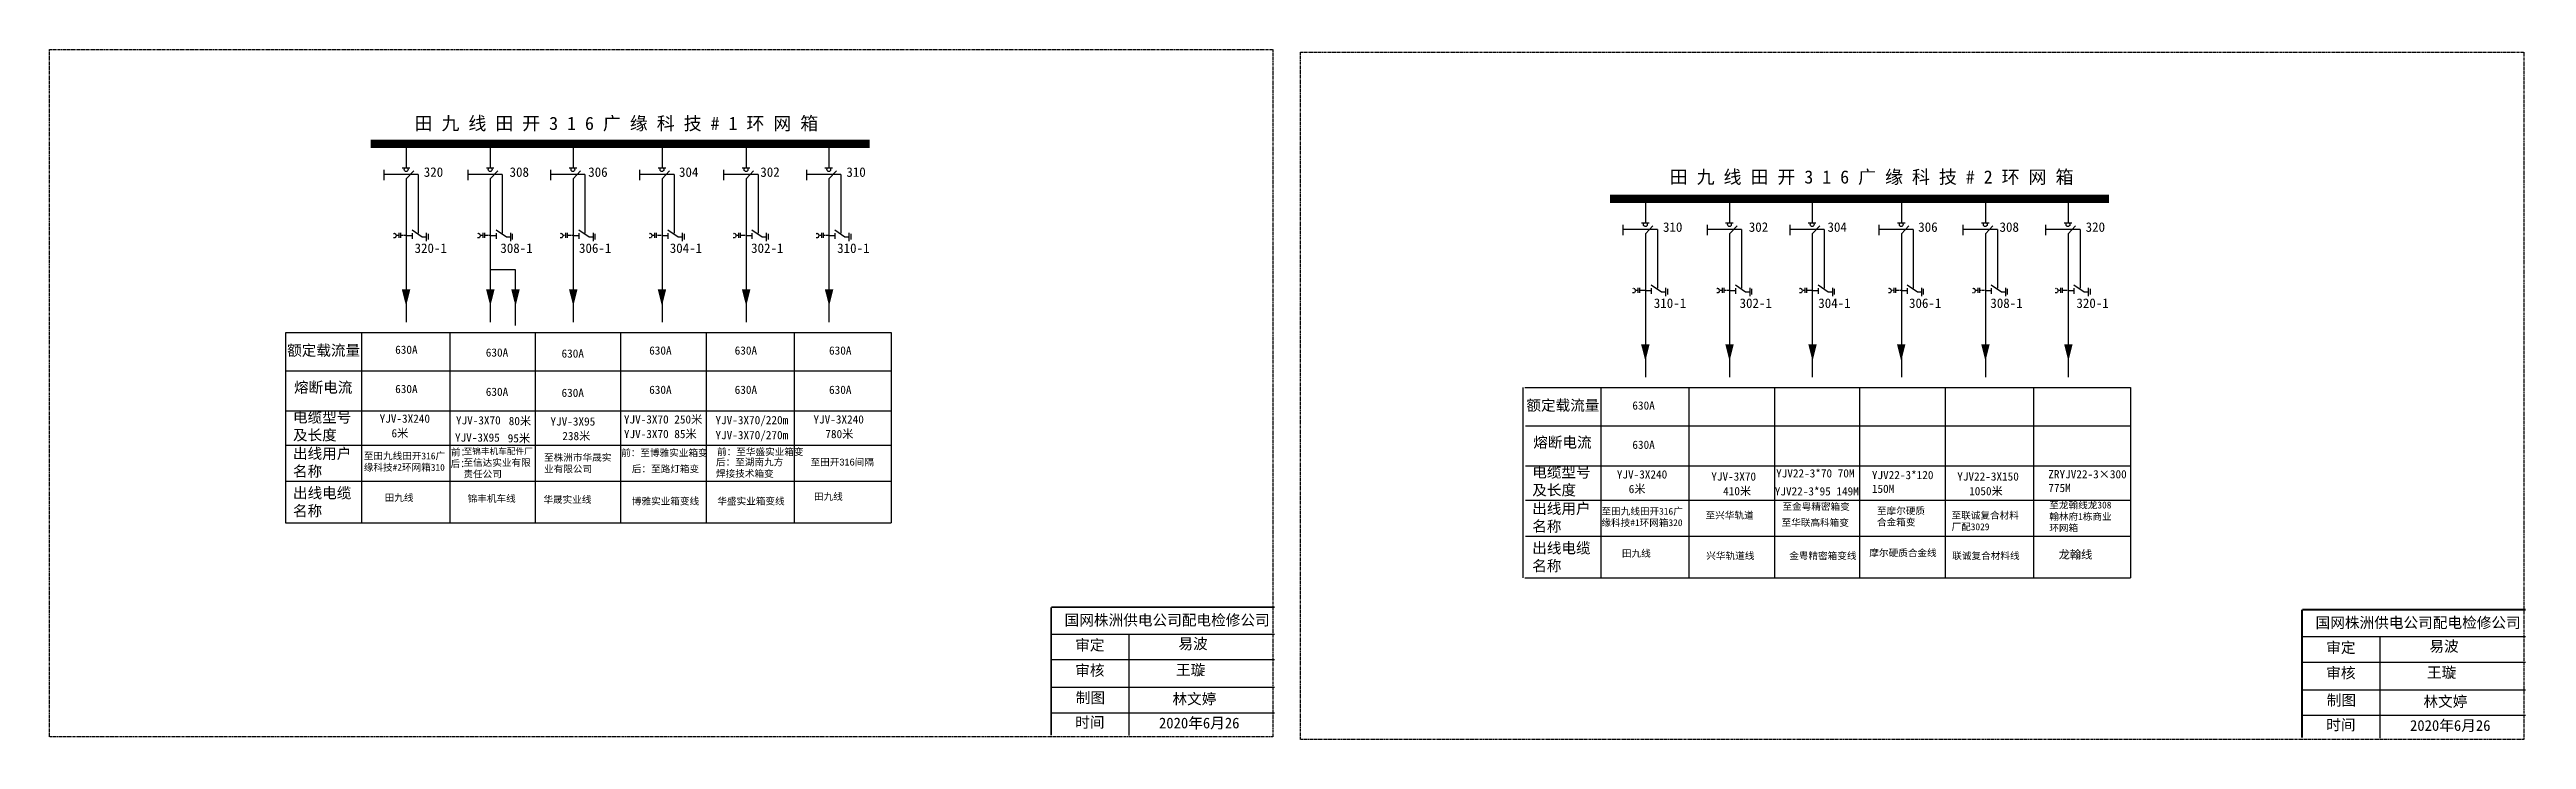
# Model space of a CAD drawing. Extents: x -1550 to -948, y -1559 to -1391.
import ezdxf

# ---------------------------------------------------------------- set-up
doc = ezdxf.new("R2010")
doc.units = 0
doc.header["$LTSCALE"] = 0.774411
doc.linetypes.add('DASHED', pattern=[0.45, 0.3, -0.15])
doc.linetypes.add('HIDDEN', pattern=[0.375, 0.25, -0.125])
doc.layers.get('0').update_dxf_attribs({"linetype": 'CONTINUOUS'})
doc.layers.add('F11', color=7, linetype='CONTINUOUS')
doc.styles.add('HZ', font='')
doc.styles.add('SimSun_txtstyle_5.41_0_0', font='', dxfattribs={"height": 5.414245})
doc.styles.get("Standard").update_dxf_attribs({"font": '', "height": 2.5})
doc.styles.add('STYLE1', font='txt.shx', dxfattribs={"height": 2.6})
doc.styles.add('字体', font='simkai_0.ttf', dxfattribs={"height": 2.5})
doc.styles.add('宋体_txtstyle_0.69', font='', dxfattribs={"height": 0.689})
doc.styles.add('宋体_txtstyle_1.15', font='', dxfattribs={"height": 1.148333})
doc.styles.add('宋体_txtstyle_2.95', font='', dxfattribs={"height": 2.953531})
doc.styles.add('宋体_txtstyle_3.19', font='', dxfattribs={"height": 3.189813})
doc.styles.add('宋体_txtstyle_4.02', font='', dxfattribs={"height": 4.018246})
doc.styles.add('宋体_txtstyle_5.32', font='', dxfattribs={"height": 5.316355})
doc.styles.get('HZ').set_extended_font_data('SimSun')
doc.styles.get('SimSun_txtstyle_5.41_0_0').set_extended_font_data('SimSun')
doc.styles.get('Standard').set_extended_font_data('SimSun')
doc.styles.get('宋体_txtstyle_0.69').set_extended_font_data('宋体')
doc.styles.get('宋体_txtstyle_1.15').set_extended_font_data('宋体')
doc.styles.get('宋体_txtstyle_2.95').set_extended_font_data('宋体')
doc.styles.get('宋体_txtstyle_3.19').set_extended_font_data('宋体')
doc.styles.get('宋体_txtstyle_4.02').set_extended_font_data('宋体')
doc.styles.get('宋体_txtstyle_5.32').set_extended_font_data('宋体')

msp = doc.modelspace()

# ---------------------------------------------------------------- linework, layer by layer
for p, q in [((-1443.14, -1444.83), (-1437.16, -1444.83)), ((-1437.16, -1444.83), (-1437.16, -1458.41))]:
    msp.add_line(p, q)
at = {"linetype": 'Continuous'}
for p, q in [((-1492.98, -1460.2), (-1492.98, -1506.37)), ((-1464.02, -1460.2), (-1492.98, -1460.2)), ((-1345.79, -1460.2), (-1464.02, -1460.2)), ((-1369.3, -1506.37), (-1369.31, -1460.2)), ((-1192.34, -1473.52), (-1192.34, -1519.69)), ((-1162.93, -1473.56), (-1191.88, -1473.56)), ((-1044.69, -1473.56), (-1162.93, -1473.56)), ((-1068.2, -1519.73), (-1068.21, -1473.56)), ((-1492.98, -1506.37), (-1345.79, -1506.37)), ((-1191.88, -1519.73), (-1044.69, -1519.73)), ((-1306.93, -1533.39), (-1252.66, -1533.39)), ((-1288.09, -1533.39), (-1288.09, -1558.05)), ((-1002.97, -1534), (-948.71, -1534)), ((-984.14, -1534.01), (-984.14, -1558.66)), ((-1306.93, -1539.57), (-1252.66, -1539.57)), ((-1002.97, -1540.18), (-948.71, -1540.18)), ((-1306.93, -1546.31), (-1252.66, -1546.31)), ((-1306.93, -1552.49), (-1252.66, -1552.49)), ((-1002.97, -1546.93), (-948.71, -1546.93)), ((-1002.97, -1553.11), (-948.71, -1553.11))]:
    msp.add_line(p, q, dxfattribs=at)
at = {"linetype": 'ByBlock'}
for p, q in [((-1474.49, -1460.09), (-1474.49, -1506.37)), ((-1453.08, -1460.09), (-1453.08, -1506.37)), ((-1432.27, -1460.09), (-1432.27, -1506.37)), ((-1411.61, -1460.09), (-1411.61, -1506.37)), ((-1390.79, -1460.09), (-1390.79, -1506.37)), ((-1345.79, -1460.09), (-1345.79, -1506.37)), ((-1492.81, -1469.43), (-1345.79, -1469.43)), ((-1173.39, -1473.45), (-1173.39, -1519.73)), ((-1151.98, -1473.45), (-1151.98, -1519.73)), ((-1131.17, -1473.45), (-1131.17, -1519.73)), ((-1110.51, -1473.45), (-1110.51, -1519.73)), ((-1089.7, -1473.45), (-1089.7, -1519.73)), ((-1044.69, -1473.45), (-1044.69, -1519.73)), ((-1492.81, -1479.17), (-1345.79, -1479.17)), ((-1191.71, -1482.79), (-1044.69, -1482.79)), ((-1492.81, -1487.49), (-1345.79, -1487.49)), ((-1492.81, -1496.22), (-1345.79, -1496.22)), ((-1191.71, -1492.53), (-1044.69, -1492.53)), ((-1191.71, -1500.85), (-1044.69, -1500.85)), ((-1191.71, -1509.58), (-1044.69, -1509.58))]:
    msp.add_line(p, q, dxfattribs=at)
at = {"linetype": 'DASHED'}
for points in [[(-1550.3, -1391.38), (-1253.08, -1391.38), (-1253.08, -1558.37), (-1550.3, -1558.37)], [(-1246.35, -1391.99), (-949.13, -1391.99), (-949.13, -1558.99), (-1246.35, -1558.99)]]:
    msp.add_lwpolyline(points, close=True, dxfattribs=at)
at = {"const_width": 2}
for points in [[(-1472.27, -1414.3), (-1351.04, -1414.3)], [(-1171.17, -1427.66), (-1049.95, -1427.66)]]:
    msp.add_lwpolyline(points, dxfattribs=at)
for points in [[(-1463.67, -1449.65, 2.05, 0, 0), (-1463.67, -1453.71, 0, 0, 0)], [(-1443.2, -1449.65, 2.05, 0, 0), (-1443.2, -1453.71, 0, 0, 0)], [(-1437.08, -1449.67, 2.05, 0, 0), (-1437.08, -1453.73, 0, 0, 0)], [(-1423.05, -1449.65, 2.05, 0, 0), (-1423.05, -1453.71, 0, 0, 0)], [(-1401.5, -1449.65, 2.05, 0, 0), (-1401.5, -1453.71, 0, 0, 0)], [(-1381.04, -1449.65, 2.05, 0, 0), (-1381.04, -1453.71, 0, 0, 0)], [(-1360.89, -1449.65, 2.05, 0, 0), (-1360.89, -1453.71, 0, 0, 0)], [(-1162.57, -1463, 2.05, 0, 0), (-1162.57, -1467.07, 0, 0, 0)], [(-1142.11, -1463, 2.05, 0, 0), (-1142.11, -1467.07, 0, 0, 0)], [(-1121.95, -1463, 2.05, 0, 0), (-1121.95, -1467.07, 0, 0, 0)], [(-1100.41, -1463, 2.05, 0, 0), (-1100.41, -1467.07, 0, 0, 0)], [(-1079.94, -1463, 2.05, 0, 0), (-1079.94, -1467.07, 0, 0, 0)], [(-1059.79, -1463, 2.05, 0, 0), (-1059.79, -1467.07, 0, 0, 0)]]:
    msp.add_lwpolyline(points, format="xyseb")
at = {"linetype": 'Continuous', "const_width": 0.435}
for points in [[(-1306.96, -1526.86), (-1306.96, -1557.95)], [(-1306.93, -1526.86), (-1252.66, -1526.86)], [(-1003.01, -1527.47), (-1003.01, -1558.56)], [(-1002.97, -1527.47), (-948.71, -1527.47)]]:
    msp.add_lwpolyline(points, dxfattribs=at)
at = {"layer": 'F11', "lineweight": -3}
for p, q in [((-1464.59, -1420.08), (-1462.74, -1420.08)), ((-1463.63, -1415.28), (-1463.63, -1420.04)), ((-1444.16, -1420.08), (-1442.31, -1420.08)), ((-1443.2, -1415.28), (-1443.2, -1420.04)), ((-1424.07, -1420.08), (-1422.21, -1420.08)), ((-1423.11, -1415.28), (-1423.11, -1420.04)), ((-1402.43, -1420.08), (-1400.57, -1420.08)), ((-1401.46, -1415.28), (-1401.46, -1420.04)), ((-1382, -1420.08), (-1380.14, -1420.08)), ((-1381.04, -1415.28), (-1381.04, -1420.04)), ((-1361.9, -1420.08), (-1360.05, -1420.08)), ((-1360.94, -1415.28), (-1360.94, -1420.04)), ((-1469.11, -1420.58), (-1469.11, -1423.12)), ((-1469.11, -1421.69), (-1460.74, -1421.69)), ((-1463.62, -1422.78), (-1461.82, -1420.81)), ((-1463.62, -1422.78), (-1463.62, -1457.6)), ((-1460.74, -1421.7), (-1460.74, -1436)), ((-1448.68, -1420.58), (-1448.68, -1423.12)), ((-1448.68, -1421.69), (-1440.31, -1421.69)), ((-1443.2, -1422.78), (-1441.39, -1420.81)), ((-1443.2, -1422.78), (-1443.2, -1457.6)), ((-1440.31, -1421.7), (-1440.31, -1436)), ((-1428.59, -1420.58), (-1428.59, -1423.12)), ((-1428.59, -1421.69), (-1420.21, -1421.69)), ((-1423.1, -1422.78), (-1421.3, -1420.81)), ((-1423.1, -1422.78), (-1423.1, -1457.6)), ((-1420.21, -1421.7), (-1420.21, -1436)), ((-1406.94, -1420.58), (-1406.94, -1423.12)), ((-1406.94, -1421.69), (-1398.57, -1421.69)), ((-1401.46, -1422.78), (-1399.65, -1420.81)), ((-1401.46, -1422.78), (-1401.46, -1457.6)), ((-1398.57, -1421.7), (-1398.57, -1436)), ((-1386.52, -1420.58), (-1386.52, -1423.12)), ((-1386.52, -1421.69), (-1378.14, -1421.69)), ((-1381.03, -1422.78), (-1379.23, -1420.81)), ((-1381.03, -1422.78), (-1381.03, -1457.6)), ((-1378.14, -1421.7), (-1378.14, -1436)), ((-1366.42, -1420.58), (-1366.42, -1423.12)), ((-1366.42, -1421.69), (-1358.05, -1421.69)), ((-1360.93, -1422.78), (-1359.13, -1420.81)), ((-1360.93, -1422.78), (-1360.93, -1457.6)), ((-1358.05, -1421.7), (-1358.05, -1436)), ((-1162.53, -1428.64), (-1162.53, -1433.4)), ((-1142.11, -1428.64), (-1142.11, -1433.4)), ((-1122.01, -1428.64), (-1122.01, -1433.4)), ((-1100.37, -1428.64), (-1100.37, -1433.4)), ((-1079.94, -1428.64), (-1079.94, -1433.4)), ((-1059.84, -1428.64), (-1059.84, -1433.4)), ((-1463.61, -1436.57), (-1462.33, -1436.57)), ((-1462.22, -1435.19), (-1459.74, -1436.84)), ((-1462.22, -1435.96), (-1462.22, -1437.34)), ((-1459.74, -1436.84), (-1458.75, -1436.84)), ((-1458.75, -1435.92), (-1458.75, -1437.94)), ((-1458.31, -1436.13), (-1458.31, -1437.56)), ((-1443.18, -1436.57), (-1441.91, -1436.57)), ((-1441.8, -1435.19), (-1439.31, -1436.84)), ((-1441.8, -1435.96), (-1441.8, -1437.34)), ((-1439.31, -1436.84), (-1438.32, -1436.84)), ((-1438.32, -1435.92), (-1438.32, -1437.94)), ((-1437.88, -1436.13), (-1437.88, -1437.56)), ((-1423.08, -1436.57), (-1421.81, -1436.57)), ((-1421.7, -1435.19), (-1419.21, -1436.84)), ((-1421.7, -1435.96), (-1421.7, -1437.34)), ((-1419.21, -1436.84), (-1418.23, -1436.84)), ((-1418.22, -1435.92), (-1418.22, -1437.94)), ((-1417.79, -1436.13), (-1417.79, -1437.56)), ((-1401.44, -1436.57), (-1400.17, -1436.57)), ((-1400.06, -1435.19), (-1397.57, -1436.84)), ((-1400.06, -1435.96), (-1400.06, -1437.34)), ((-1397.57, -1436.84), (-1396.58, -1436.84)), ((-1396.58, -1435.92), (-1396.58, -1437.94)), ((-1396.14, -1436.13), (-1396.14, -1437.56)), ((-1381.01, -1436.57), (-1379.74, -1436.57)), ((-1379.63, -1435.19), (-1377.14, -1436.84)), ((-1379.63, -1435.96), (-1379.63, -1437.34)), ((-1377.14, -1436.84), (-1376.16, -1436.84)), ((-1376.15, -1435.92), (-1376.15, -1437.94)), ((-1375.71, -1436.13), (-1375.71, -1437.56)), ((-1360.92, -1436.57), (-1359.64, -1436.57)), ((-1359.53, -1435.19), (-1357.05, -1436.84)), ((-1359.53, -1435.96), (-1359.53, -1437.34)), ((-1357.05, -1436.84), (-1356.06, -1436.84)), ((-1356.06, -1435.92), (-1356.06, -1437.94)), ((-1355.62, -1436.13), (-1355.62, -1437.56)), ((-1168.01, -1433.93), (-1168.01, -1436.48)), ((-1168.01, -1435.05), (-1159.64, -1435.05)), ((-1163.49, -1433.44), (-1161.64, -1433.44)), ((-1162.53, -1436.14), (-1160.72, -1434.17)), ((-1162.53, -1436.14), (-1162.53, -1470.96)), ((-1159.64, -1435.06), (-1159.64, -1449.36)), ((-1147.58, -1433.93), (-1147.58, -1436.48)), ((-1147.58, -1435.05), (-1139.21, -1435.05)), ((-1143.07, -1433.44), (-1141.21, -1433.44)), ((-1142.1, -1436.14), (-1140.29, -1434.17)), ((-1142.1, -1436.14), (-1142.1, -1470.96)), ((-1139.21, -1435.06), (-1139.21, -1449.36)), ((-1127.49, -1433.93), (-1127.49, -1436.48)), ((-1127.49, -1435.05), (-1119.12, -1435.05)), ((-1122.97, -1433.44), (-1121.12, -1433.44)), ((-1122, -1436.14), (-1120.2, -1434.17)), ((-1122, -1436.14), (-1122, -1470.96)), ((-1119.12, -1435.06), (-1119.12, -1449.36)), ((-1105.85, -1433.93), (-1105.85, -1436.48)), ((-1105.85, -1435.05), (-1097.47, -1435.05)), ((-1101.33, -1433.44), (-1099.47, -1433.44)), ((-1100.36, -1436.14), (-1098.56, -1434.17)), ((-1100.36, -1436.14), (-1100.36, -1470.96)), ((-1097.47, -1435.06), (-1097.47, -1449.36)), ((-1085.42, -1433.93), (-1085.42, -1436.48)), ((-1085.42, -1435.05), (-1077.04, -1435.05)), ((-1080.9, -1433.44), (-1079.04, -1433.44)), ((-1079.93, -1436.14), (-1078.13, -1434.17)), ((-1079.93, -1436.14), (-1079.93, -1470.96)), ((-1077.04, -1435.06), (-1077.04, -1449.36)), ((-1065.32, -1433.93), (-1065.32, -1436.48)), ((-1065.32, -1435.05), (-1056.95, -1435.05)), ((-1060.8, -1433.44), (-1058.95, -1433.44)), ((-1059.84, -1436.14), (-1058.03, -1434.17)), ((-1059.84, -1436.14), (-1059.84, -1470.96)), ((-1056.95, -1435.06), (-1056.95, -1449.36)), ((-1162.51, -1449.93), (-1161.24, -1449.93)), ((-1161.13, -1448.54), (-1158.64, -1450.2)), ((-1161.13, -1449.32), (-1161.13, -1450.7)), ((-1158.64, -1450.2), (-1157.65, -1450.2)), ((-1157.65, -1449.27), (-1157.65, -1451.3)), ((-1157.21, -1449.49), (-1157.21, -1450.92)), ((-1142.08, -1449.93), (-1140.81, -1449.93)), ((-1140.7, -1448.54), (-1138.21, -1450.2)), ((-1140.7, -1449.32), (-1140.7, -1450.7)), ((-1138.21, -1450.2), (-1137.22, -1450.2)), ((-1137.22, -1449.27), (-1137.22, -1451.3)), ((-1136.78, -1449.49), (-1136.78, -1450.92)), ((-1121.99, -1449.93), (-1120.71, -1449.93)), ((-1120.6, -1448.54), (-1118.12, -1450.2)), ((-1120.6, -1449.32), (-1120.6, -1450.7)), ((-1118.12, -1450.2), (-1117.13, -1450.2)), ((-1117.13, -1449.27), (-1117.13, -1451.3)), ((-1116.69, -1449.49), (-1116.69, -1450.92)), ((-1100.34, -1449.93), (-1099.07, -1449.93)), ((-1098.96, -1448.54), (-1096.47, -1450.2)), ((-1098.96, -1449.32), (-1098.96, -1450.7)), ((-1096.47, -1450.2), (-1095.49, -1450.2)), ((-1095.48, -1449.27), (-1095.48, -1451.3)), ((-1095.04, -1449.49), (-1095.04, -1450.92)), ((-1079.91, -1449.93), (-1078.64, -1449.93)), ((-1078.53, -1448.54), (-1076.04, -1450.2)), ((-1078.53, -1449.32), (-1078.53, -1450.7)), ((-1076.04, -1450.2), (-1075.06, -1450.2)), ((-1075.05, -1449.27), (-1075.05, -1451.3)), ((-1074.62, -1449.49), (-1074.62, -1450.92)), ((-1059.82, -1449.93), (-1058.55, -1449.93)), ((-1058.44, -1448.54), (-1055.95, -1450.2)), ((-1058.44, -1449.32), (-1058.44, -1450.7)), ((-1055.95, -1450.2), (-1054.96, -1450.2)), ((-1054.96, -1449.27), (-1054.96, -1451.3)), ((-1054.52, -1449.49), (-1054.52, -1450.92))]:
    msp.add_line(p, q, dxfattribs=at)
at = {"layer": 'F11', "linetype": 'HIDDEN', "lineweight": -3}
for p, q in [((-1465.46, -1436.54), (-1466.09, -1436.54)), ((-1465.46, -1435.87), (-1465.46, -1437.16)), ((-1465.06, -1435.87), (-1465.06, -1437.16)), ((-1463.54, -1436.54), (-1464.97, -1436.54)), ((-1445.04, -1436.54), (-1445.66, -1436.54)), ((-1445.04, -1435.87), (-1445.04, -1437.16)), ((-1444.63, -1435.87), (-1444.63, -1437.16)), ((-1443.11, -1436.54), (-1444.54, -1436.54)), ((-1424.94, -1436.54), (-1425.57, -1436.54)), ((-1424.94, -1435.87), (-1424.94, -1437.16)), ((-1424.54, -1435.87), (-1424.54, -1437.16)), ((-1423.02, -1436.54), (-1424.45, -1436.54)), ((-1403.3, -1436.54), (-1403.92, -1436.54)), ((-1403.3, -1435.87), (-1403.3, -1437.16)), ((-1402.89, -1435.87), (-1402.89, -1437.16)), ((-1401.37, -1436.54), (-1402.8, -1436.54)), ((-1382.87, -1436.54), (-1383.49, -1436.54)), ((-1382.87, -1435.87), (-1382.87, -1437.16)), ((-1382.47, -1435.87), (-1382.47, -1437.16)), ((-1380.95, -1436.54), (-1382.38, -1436.54)), ((-1362.77, -1436.54), (-1363.4, -1436.54)), ((-1362.77, -1435.87), (-1362.77, -1437.16)), ((-1362.37, -1435.87), (-1362.37, -1437.16)), ((-1360.85, -1436.54), (-1362.28, -1436.54)), ((-1164.37, -1449.9), (-1164.99, -1449.9)), ((-1164.37, -1449.23), (-1164.37, -1450.52)), ((-1163.96, -1449.23), (-1163.96, -1450.52)), ((-1162.44, -1449.9), (-1163.87, -1449.9)), ((-1143.94, -1449.9), (-1144.56, -1449.9)), ((-1143.94, -1449.23), (-1143.94, -1450.52)), ((-1143.54, -1449.23), (-1143.54, -1450.52)), ((-1142.02, -1449.9), (-1143.45, -1449.9)), ((-1123.84, -1449.9), (-1124.47, -1449.9)), ((-1123.84, -1449.23), (-1123.84, -1450.52)), ((-1123.44, -1449.23), (-1123.44, -1450.52)), ((-1121.92, -1449.9), (-1123.35, -1449.9)), ((-1102.2, -1449.9), (-1102.82, -1449.9)), ((-1102.2, -1449.23), (-1102.2, -1450.52)), ((-1101.8, -1449.23), (-1101.8, -1450.52)), ((-1100.28, -1449.9), (-1101.71, -1449.9)), ((-1081.77, -1449.9), (-1082.4, -1449.9)), ((-1081.77, -1449.23), (-1081.77, -1450.52)), ((-1081.37, -1449.23), (-1081.37, -1450.52)), ((-1079.85, -1449.9), (-1081.28, -1449.9)), ((-1061.68, -1449.9), (-1062.3, -1449.9)), ((-1061.68, -1449.23), (-1061.68, -1450.52)), ((-1061.27, -1449.23), (-1061.27, -1450.52)), ((-1059.75, -1449.9), (-1061.18, -1449.9))]:
    msp.add_line(p, q, dxfattribs=at)
at = {"layer": 'F11', "lineweight": -3}
for centre in [(-1463.66, -1420.55), (-1443.24, -1420.55), (-1423.14, -1420.55), (-1401.5, -1420.55), (-1381.07, -1420.55), (-1360.97, -1420.55), (-1162.57, -1433.91), (-1142.14, -1433.91), (-1122.04, -1433.91), (-1100.4, -1433.91), (-1079.97, -1433.91), (-1059.88, -1433.91)]:
    msp.add_circle(centre, 0.459, dxfattribs=at)
at = {"layer": 'F11', "linetype": 'HIDDEN', "lineweight": -3}
for centre in [(-1466.53, -1436.59), (-1446.1, -1436.59), (-1426.01, -1436.59), (-1404.37, -1436.59), (-1383.94, -1436.59), (-1363.84, -1436.59), (-1165.44, -1449.95), (-1145.01, -1449.95), (-1124.91, -1449.95), (-1103.27, -1449.95), (-1082.84, -1449.95), (-1062.74, -1449.95)]:
    msp.add_arc(centre, 0.492, 242.56603, 111.70463, dxfattribs=at)

# ---------------------------------------------------------------- texts
for s, p in [('630A', (-1466.32, -1465.3)), ('630A', (-1444.3, -1465.98)), ('630A', (-1425.9, -1466.23)), ('630A', (-1404.6, -1465.49)), ('630A', (-1383.83, -1465.49)), ('630A', (-1360.9, -1465.49)), ('630A', (-1466.32, -1474.84)), ('630A', (-1444.3, -1475.52)), ('630A', (-1425.9, -1475.77)), ('630A', (-1404.6, -1475.03)), ('630A', (-1383.83, -1475.03)), ('630A', (-1360.9, -1475.03)), ('YJV-3X240', (-1470.1, -1482.04)), ('YJV-3X70', (-1451.56, -1482.45)), ('80米', (-1438.73, -1482.62)), ('YJV-3X70 250米', (-1410.75, -1482.23)), ('YJV-3X70/220m', (-1388.5, -1482.4)), ('YJV-3X240', (-1364.69, -1482.23)), ('630A', (-1165.72, -1478.85)), ('6米', (-1467.21, -1485.59)), ('YJV-3X95', (-1451.79, -1486.64)), ('95米', (-1438.97, -1486.81)), ('YJV-3X95', (-1428.59, -1482.73)), ('238米', (-1425.71, -1486.27)), ('YJV-3X70 85米', (-1410.75, -1485.78)), ('YJV-3X70/270m', (-1388.5, -1486.04)), ('780米', (-1361.8, -1485.78)), ('630A', (-1165.72, -1488.39)), ('YJV-3X240', (-1169.5, -1495.59)), ('6米', (-1166.61, -1499.14)), ('YJV-3X70', (-1146.55, -1496.1)), ('410米', (-1143.67, -1499.65)), ('YJV22-3X150', (-1086.79, -1496.1)), ('1050米', (-1083.9, -1499.65))]:
    msp.add_text(s, height=2).set_placement(p)
at = {"linetype": 'DASHED', "attachment_point": 1, "style": 'STYLE1'}
for s, insert, char_height, width in [('{\\fSimSun|b1|i0|c134|p2;田 九 线 田 开 3 1 6 广 缘 科 技 # 1 环 网 箱}', (-1461.62, -1407.71), 3.2, 103.3401), ('{\\fSimSun|b1|i0|c134|p2;田 九 线 田 开 3 1 6 广 缘 科 技 # 2 环 网 箱}', (-1156.65, -1420.73), 3.2, 103.3401), ('{\\fKaiTi_GB2312|b0|i0|c134|p49;后：至湖南九方焊接技术箱变}', (-1388.37, -1490.77), 1.6688, 17.9011), ('{\\fKaiTi_GB2312|b0|i0|c134|p49;前：至华盛实业箱变}', (-1388.12, -1488.26), 1.6688, 22.9107), ('{\\fSimSun|b0|i0|c134|p2;华晟实业线}', (-1430.31, -1499.87), 1.6688, 12.7485), ('{\\fSimSun|b0|i0|c134|p2;至金粤精密箱变}', (-1129.25, -1501.57), 1.6688, 16.8679), ('{\\fSimSun|b0|i0|c134|p2;至摩尔硬质合金箱变}', (-1106.29, -1502.59), 1.6688, 12.8319), ('{\\fSimSun|b0|i0|c134|p2;至联诚复合材料厂配3029}', (-1088.18, -1503.7), 1.6688, 16.8679), ('{\\fSimSun|b0|i0|c134|p2;至华联高科箱变}', (-1129.46, -1505.47), 1.6688, 16.8679), ('{\\fKaiTi_GB2312|b0|i0|c134|p49;金粤精密箱变线}', (-1127.61, -1513.52), 1.6688, 18.43), ('{\\fSimSun|b0|i0|c134|p2;摩尔硬质合金线}', (-1108.15, -1512.82), 1.6688, 22.2912), ('{\\fSimSun|b0|i0|c134|p2;联诚复合材料线}', (-1088, -1513.52), 1.6688, 18.43)]:
    msp.add_mtext(s, dxfattribs=dict(at, insert=insert, char_height=char_height, width=width))
at = {"color": 7, "linetype": 'DASHED', "true_color": 0xffffff, "attachment_point": 1}
for s, insert, char_height, width, style in [('额定载流量', (-1492.57, -1463.15), 2.6, 28.7366, '宋体_txtstyle_4.02'), ('熔断电流', (-1490.9, -1472.14), 2.6, 28.7366, '宋体_txtstyle_4.02'), ('电缆型号及长度', (-1491.15, -1479.39), 2.6, 14.4991, '宋体_txtstyle_4.02'), ('额定载流量', (-1191.47, -1476.51), 2.6, 28.7366, '宋体_txtstyle_5.32'), ('熔断电流', (-1189.8, -1485.49), 2.6, 28.7366, '宋体_txtstyle_5.32'), ('出线用户名称', (-1491.15, -1488.21), 2.6, 14.4991, '宋体_txtstyle_4.02'), ('后：', (-1452.86, -1491.17), 1.669, 29.6219, '宋体_txtstyle_0.69'), ('前：', (-1452.76, -1488.34), 1.669, 29.6219, '宋体_txtstyle_0.69'), ('至信达实业有限\\P责任公司', (-1449.73, -1490.89), 1.669, 38.3833, '宋体_txtstyle_4.02'), ('至锦丰机车配件厂', (-1449.69, -1488.22), 1.5, 29.6219, '宋体_txtstyle_4.02'), ('至株洲市华晟实业有限公司', (-1430.15, -1489.65), 1.6688, 16.5541, '宋体_txtstyle_1.15'), ('前：至博雅实业箱变', (-1411.43, -1488.51), 1.669, 22.9107, '宋体_txtstyle_3.19'), ('后：至路灯箱变', (-1408.82, -1492.41), 1.669, 22.9107, '宋体_txtstyle_3.19'), ('电缆型号及长度', (-1190.05, -1492.75), 2.6, 14.4991, '宋体_txtstyle_5.32'), ('出线电缆名称', (-1491.15, -1497.81), 2.6, 14.4991, '宋体_txtstyle_4.02'), ('锦丰机车线', (-1448.71, -1499.63), 1.669, 12.7485, '宋体_txtstyle_1.15'), ('博雅实业箱变线', (-1408.82, -1500.26), 1.669, 22.9107, '宋体_txtstyle_3.19'), ('华盛实业箱变线', (-1388.04, -1500.26), 1.669, 22.9107, '宋体_txtstyle_3.19'), ('出线用户名称', (-1190.05, -1501.57), 2.6, 14.4991, '宋体_txtstyle_5.32'), ('至兴华轨道', (-1147.94, -1503.7), 1.669, 14.8913, '宋体_txtstyle_5.32'), ('{\\fSimSun|b0|i0|c134|p2;至龙翰线龙308翰林府1栋商业环网箱', (-1064.42, -1501.2), 1.6688, 16.8679, '宋体_txtstyle_2.95'), ('出线电缆名称', (-1190.05, -1511.17), 2.6, 14.4991, '宋体_txtstyle_5.32'), ('兴华轨道线', (-1147.76, -1513.52), 1.669, 12.7485, '宋体_txtstyle_5.32'), ('龙翰线', (-1062.15, -1513.06), 2, 22.6782, 'HZ')]:
    msp.add_mtext(s, dxfattribs=dict(at, insert=insert, char_height=char_height, width=width, style=style))
at = {"color": 1, "linetype": 'DASHED', "attachment_point": 1}
for s, insert, char_height, width, style in [('{\\fSimSun|b0|i0|c134|p2;\\C256;至田九线田开316广缘科技#2环网箱310}', (-1473.95, -1489.27), 1.6688, 21.0136, 'STYLE1'), ('{\\fSimSun|b0|i0|c134|p2;\\C0;至田开\\f\uffbfﾬￌﾣﾤ_GB2312|b0|i0|c134|p49;316\\fSimSun|b0|i0|c134|p2;间隔}', (-1365.4, -1490.77), 1.6688, 14.8913, 'STYLE1'), ('{\\C256;YJV22-3*95 149M}', (-1131.12, -1497.7), 2, 22.6782, 'HZ'), ('{\\C256;YJV22-3*70 70M}', (-1130.8, -1493.33), 2, 22.6782, 'HZ'), ('{\\C256;YJV22-3*120 \\P150M}', (-1107.53, -1493.75), 2, 22.6782, 'HZ'), ('{\\fSimSun|b0|i0|c134|p2;\\C0;田九线}', (-1468.87, -1499.41), 1.6688, 12.7485, 'STYLE1'), ('{\\fSimSun|b0|i0|c134|p2;\\C256;田九线}', (-1364.57, -1499.14), 1.6688, 12.7485, 'STYLE1'), ('{\\fSimSun|b0|i0|c134|p2;\\C0;至田九线田开316广缘科技#1环网箱320}', (-1173.23, -1502.71), 1.6688, 21.0136, 'STYLE1'), ('{\\fSimSun|b0|i0|c134|p2;\\C256;田九线}', (-1168.27, -1512.95), 1.6688, 12.7485, 'STYLE1')]:
    msp.add_mtext(s, dxfattribs=dict(at, insert=insert, char_height=char_height, width=width, style=style))
at = {"color": 1, "linetype": 'DASHED', "true_color": 0xff0000, "insert": (-1064.66, -1493.55), "char_height": 2, "width": 22.6782, "attachment_point": 1, "style": 'HZ'}
msp.add_mtext('{\\C256;ZRYJV22-3×300 \\P775M}', dxfattribs=at)
at = {"linetype": 'Continuous', "attachment_point": 1}
for s, insert, char_height, width, style in [('国网株洲供电公司配电检修公司', (-1303.68, -1528.68), 2.6106, 71.3709, '字体'), ('审定', (-1301.1, -1534.74), 2.611, 20.4159, '字体'), ('易波', (-1276.02, -1534.42), 2.611, 20.4159, '字体'), ('国网株洲供电公司配电检修公司', (-999.73, -1529.3), 2.6106, 71.3709, '字体'), ('审核', (-1301.1, -1540.89), 2.611, 20.4159, '字体'), ('王璇', (-1276.61, -1540.77), 2.611, 28.7631, '字体'), ('审定', (-997.15, -1535.36), 2.611, 20.4159, '字体'), ('易波', (-972.07, -1535.04), 2.611, 20.4159, '字体'), ('审核', (-997.15, -1541.51), 2.611, 20.4159, '字体'), ('王璇', (-972.66, -1541.39), 2.611, 28.7631, '字体'), ('制图', (-1300.96, -1547.52), 2.611, 20.4159, '字体'), ('林文婷', (-1277.48, -1547.83), 2.611, 20.4159, 'SimSun_txtstyle_5.41_0_0'), ('制图', (-997.01, -1548.14), 2.611, 20.4159, '字体'), ('林文婷', (-973.53, -1548.45), 2.611, 20.4159, 'SimSun_txtstyle_5.41_0_0'), ('时间', (-1301.1, -1553.51), 2.611, 20.4159, '字体'), ('2020年6月26', (-1280.74, -1553.68), 2.611, 20.4159, 'SimSun_txtstyle_5.41_0_0'), ('时间', (-997.15, -1554.13), 2.611, 20.4159, '字体'), ('2020年6月26', (-976.78, -1554.29), 2.611, 20.4159, 'SimSun_txtstyle_5.41_0_0')]:
    msp.add_mtext(s, dxfattribs=dict(at, insert=insert, char_height=char_height, width=width, style=style))
at = {"layer": 'F11', "lineweight": -3, "char_height": 2.3079, "width": 19.4417, "attachment_point": 1}
for s, insert in [('\\pl2.30793;320', (-1461.68, -1419.99)), ('\\pl2.30793;308', (-1440.83, -1419.99)), ('\\pl2.30793;306', (-1421.72, -1419.99)), ('\\pl2.30793;304', (-1399.67, -1419.99)), ('\\pl2.30793;302', (-1379.91, -1419.99)), ('\\pl2.30793;310', (-1359, -1419.99)), ('\\pl2.30793;310', (-1160.59, -1433.35)), ('\\pl2.30793;302', (-1139.74, -1433.35)), ('\\pl2.30793;304', (-1120.62, -1433.35)), ('\\pl2.30793;306', (-1098.57, -1433.35)), ('\\pl2.30793;308', (-1078.82, -1433.35)), ('\\pl2.30793;320', (-1057.9, -1433.35)), ('\\pl2.30793;320-1', (-1463.92, -1438.48)), ('\\pl2.30793;308-1', (-1443.07, -1438.48)), ('\\pl2.30793;306-1', (-1423.96, -1438.48)), ('\\pl2.30793;304-1', (-1401.91, -1438.48)), ('\\pl2.30793;302-1', (-1382.15, -1438.48)), ('\\pl2.30793;310-1', (-1361.24, -1438.48)), ('\\pl2.30793;310-1', (-1162.82, -1451.84)), ('\\pl2.30793;302-1', (-1141.98, -1451.84)), ('\\pl2.30793;304-1', (-1122.86, -1451.84)), ('\\pl2.30793;306-1', (-1100.81, -1451.84)), ('\\pl2.30793;308-1', (-1081.05, -1451.84)), ('\\pl2.30793;320-1', (-1060.14, -1451.84))]:
    msp.add_mtext(s, dxfattribs=dict(at, insert=insert))

doc.saveas('drawing.dxf')
